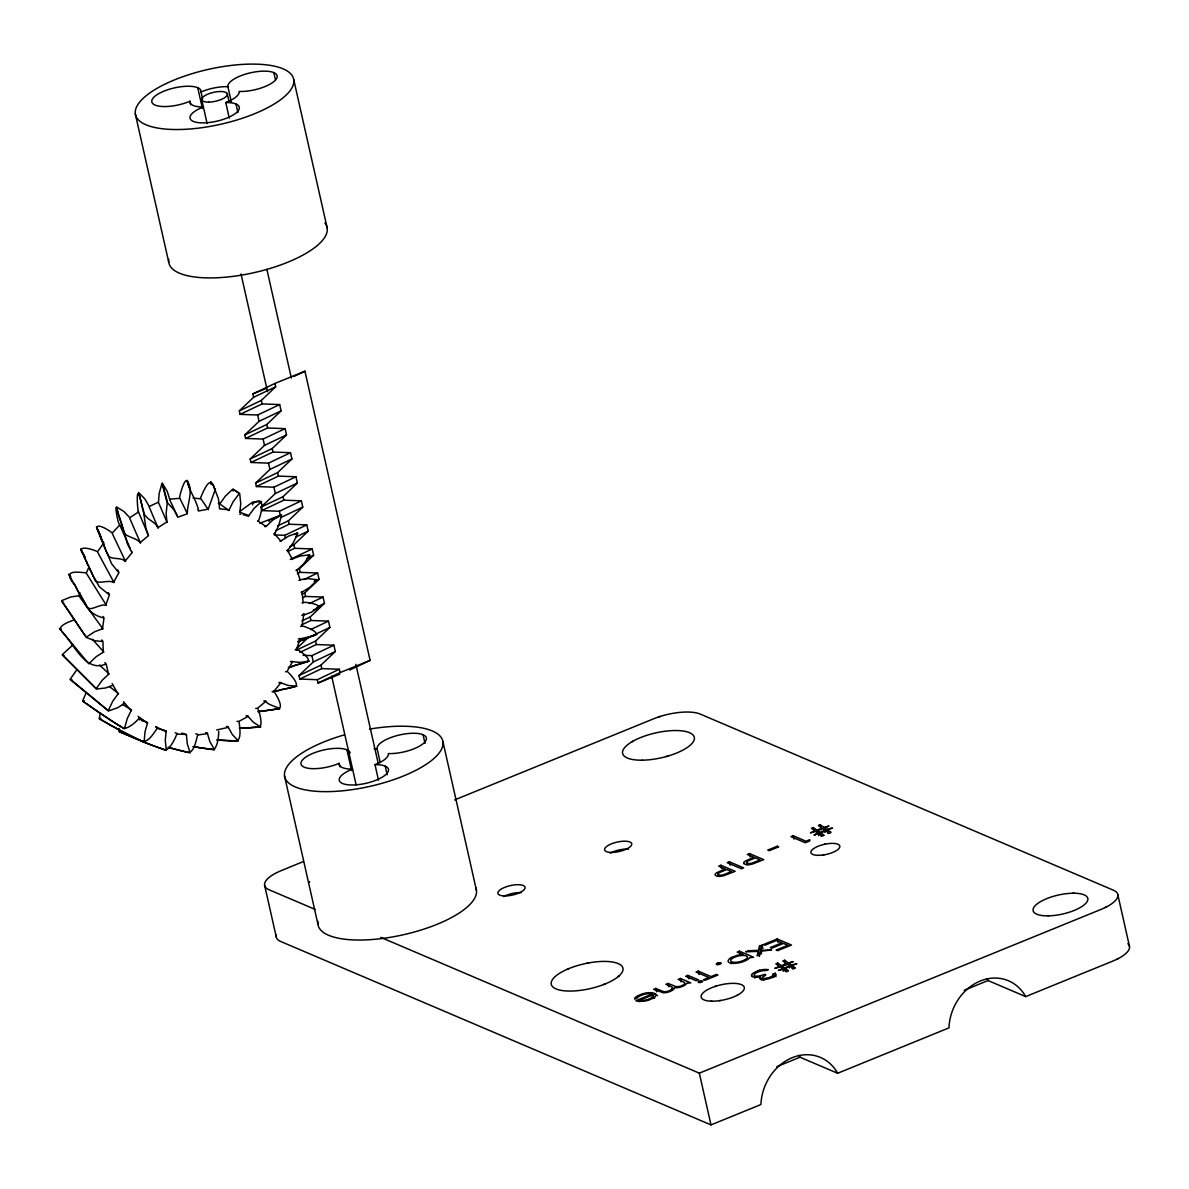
<?xml version="1.0" encoding="UTF-8"?>
<svg xmlns="http://www.w3.org/2000/svg" width="1189" height="1189" viewBox="0 0 1189 1189"><rect width="100%" height="100%" fill="white"/><g stroke="black" fill="none" stroke-linecap="round" stroke-linejoin="round"><path stroke-width="1.5" d="M233.074 491.042L232.747 489.155L225.316 496.185L220.426 503.096M119.108 728.337L119.063 731.651L145.444 742.739M102.462 628.966L104.038 617.849L103.042 616.482M303.7 614.951L301.991 626.083L300.743 626.499M179.569 497.79L187.416 513.722L177.785 517.274L176.566 514.495M179.613 497.284C180.223 492.9 186.495 471.721 188.263 484.83M186.48 735.486L187.223 743.615L190.151 752.919L183.374 751.24M208.402 509.115L198.504 510.973L198.013 510.036M197.612 734.98L207.57 733.672M219.549 508.387L218.404 498.622L214.793 489.333M208.432 508.61L215.09 490.046M197.582 735.352C195.962 740.242 194.075 755.773 185.425 751.73M184.696 733.895L186.524 735.144M229.239 509.828L219.504 508.803M252.767 503.482C266.826 493.821 260.941 514.465 258.741 520.188M252.663 504.032L252.484 504.835M102.967 628.907L78.964 595.986L79.782 592.568M105.762 605.32L109.477 594.559L108.229 592.538M300.252 638.612L296.551 649.387L295.14 649.774M762.877 948.51L762.104 945.121L759.489 946.191L758.463 950.383L748.386 950.724L745.756 951.78L758.225 951.378L757.125 955.837L759.741 954.782M759.489 946.191L760.648 951.274L759.608 955.48L758.463 950.383M761.599 953.697L760.841 950.308L762.104 945.121M200.465 498.057L208.343 509.68M100.411 712.895L99.177 718.513L109.239 724.428M176.789 734.103L186.599 734.416M200.555 497.73C203.215 492.246 209.74 474.01 214.228 487.356M166.088 731.993L165.286 740.331L166.341 750.363L161.689 748.713M239.925 511.939L240.743 503.601L239.688 493.569L233.207 489.288L239.331 493.494L233.059 501.832L229.343 509.427M176.7 734.475C174.872 739.053 170.74 747.911 165.687 750.096M156.19 726.984L166.192 731.651M248.917 515.595L239.821 512.281M269.472 520.158L281.54 515.179L278.806 525.33L275.09 532.94M269.308 520.589L268.996 521.421M106.401 605.394L86.262 573.098L89.16 566.648M113.594 582.432L119.004 572.459L117.637 569.903M292.568 661.545L287.025 671.473L285.464 671.8M220.277 503.408L218.315 503.423M157.111 728.337L166.401 730.953M147.317 723.7L144.984 731.874L144.122 742.189L140.599 740.554M249.066 515.283L254.045 508.476L261.58 501.58L252.692 502.055L239.643 511.582M156.948 728.679C154.258 732.275 148.001 743.69 141.565 741.015M138.132 716.358L147.481 723.388M257.523 521.109L258.548 520.559M86.292 692.607L82.606 700.96L97.067 711.215M114.04 582.61L97.468 551.845L103.948 542.704M125.068 561.193L132.202 552.528L131.652 551.339M280.946 682.754L273.812 691.404L272.132 691.626M130.968 710.948L127.223 718.617L124.473 728.753L121.144 726.821M266.589 526.028L264.627 526.638M266.782 525.746L272.801 520.069L281.273 514.941L259.841 523.294M139.187 718.275C136.319 721.5 129.393 728.188 123.849 728.456M123.448 701.688L131.176 710.68M273.842 533.92L274.837 533.252M635.283 997.601L634.807 998.299A12.395 4.295 -12.7 0 0 634.614 999.132L637.497 997.853A6.465 2.244 -12.7 0 1 638.003 997.229L638.181 997.066A8.546 2.973 -12.7 0 1 639.087 996.412L639.206 996.352A10.017 3.478 -12.7 0 1 640.529 995.639L643.353 994.539A7 2.423 -12.7 0 1 646.028 993.915A8.635 2.987 -12.7 0 1 646.771 993.811A7.372 2.556 -12.7 0 1 647.44 993.736A8.293 2.883 -12.7 0 1 648.139 993.677A7 2.423 -12.7 0 1 649.595 993.677L649.922 993.707A7.699 2.675 -12.7 0 1 650.725 993.796A8.635 3.002 -12.7 0 1 651.721 994.063L652.716 997.541M76.691 669.957L70.225 679.157L108.273 710.665L112.777 701.124L117.756 694.346M125.588 561.55L112.123 533.148L119.732 525.062M140.094 542.645L148.506 535.63L138.281 511.374M265.935 701.287L257.523 708.302L255.724 708.406M288.347 549.526L293.341 542.645L297.755 533.281L295.377 534.47M281.481 540.638L280.024 541.367M761.376 980.093L760.276 977.046A6.673 2.319 -12.7 0 0 760.306 978.963M277.453 525.969L288.451 520.752L302.779 507.108L301.367 500.822L279.356 511.255L261.818 510.601L261.03 507.123L283.027 496.69L297.354 483.046L295.942 476.759L273.931 487.193L256.393 486.539L255.605 483.061L277.617 472.627L291.929 458.984L290.517 452.697L268.506 463.13L250.968 462.476L250.18 458.999L272.192 448.565L286.519 434.921L285.092 428.635L263.081 439.068L245.543 438.414L244.756 434.936L266.767 424.503L281.094 410.859L279.668 404.572L257.671 415.006L240.119 414.352L239.331 410.874L253.658 397.245L275.67 386.797L274.912 383.453L304.949 371.206L370.106 660.356L349.67 670.046M239.331 410.874L261.342 400.44L275.67 386.797M244.756 434.936L259.083 421.307L281.094 410.859M250.18 458.999L264.508 445.37L286.519 434.921M255.605 483.061L269.933 469.432L291.929 458.984M261.03 507.123L275.358 493.494L297.354 483.046M289.759 546.762L293.876 544.815L308.204 531.171L306.777 524.884L289.239 524.23L275.491 530.755M296.551 570.185L299.301 568.877L313.628 555.233L312.202 548.946L294.664 548.292L287.783 551.562M301.976 594.247L304.726 592.939L319.053 579.311L317.626 573.009L300.089 572.355L297.339 573.663M301.902 620.911L310.151 617.002L324.478 603.373L323.051 597.071L305.514 596.417L302.764 597.725M296.165 649.016L307.892 637.869L314.773 634.599M296.314 650.19L315.575 641.064L329.888 627.435L328.476 621.134L310.938 620.48L301.307 625.057M317.314 679.692L318.072 683.036L340.069 672.602L339.326 669.258L317.314 679.692L299.777 679.053L298.989 675.56L313.316 661.931L335.313 651.498L333.901 645.196L316.348 644.542L299.851 652.375M298.989 675.56L320.985 665.127L335.313 651.498M281.748 540.386L288.511 536.135L297.532 532.969L294.56 534.456M124.265 703.576L117.503 707.797L108.481 710.963L70.3 679.647L71.845 679.573M112.182 683.526L118.023 694.094M286.772 550.537L287.991 549.838M618.28 976.57L619.172 975.797M129.809 735.292L120.698 730.655L119.509 731.711L146.44 743.125M140.51 543.12L129.556 517.839L138.489 512.013M157.929 527.693L166.965 521.852M248.174 716.373L238.84 721.426L236.983 721.366M73.124 644.735L62.318 654.619L96.205 688.684L102.269 680.182L108.288 674.535M297.77 569.382L303.745 563.764L309.824 555.248L308.694 555.887M292.94 558.815L291.587 559.454M293.237 558.607L300.49 555.947L309.675 554.891L307.788 555.947M112.762 685.34L105.539 687.985L96.487 689.04L62.393 655.02L63.894 655.302M104.855 662.645L106.178 663.952L108.585 674.356M296.002 570.259L297.443 569.576M631.671 741.951L632.964 741.193M100.902 718.111L99.43 718.899L110.161 724.933M315.739 580.5L317.151 579.742L308.204 578.642L300.862 579.593M315.278 580.767L314.327 581.272M314.386 581.674L317.225 580.143L309.853 587.247L303.076 591.498M1105.354 907.475L1106.706 906.776M1117.006 959.196L1118.359 958.512M731.859 957.383L736.214 955.674A9.557 3.314 -12.7 0 1 737.091 955.436M316.809 607.832C324.404 605.275 305.736 601.708 304.146 602.451M315.65 608.813L319.633 606.851L311.444 612.172L304.131 614.906M314.49 609.363L313.316 609.927M253.658 397.245L252.915 393.886L274.912 383.453M293.951 376.437L304.949 371.206M240.119 414.352L262.13 403.918L279.668 404.572M245.543 438.414L267.555 427.981L285.092 428.635M250.968 462.476L272.98 452.043L290.517 452.697M256.393 486.539L278.389 476.105L295.942 476.759M261.818 510.601L283.814 500.168L301.367 500.822M302.779 507.108L280.782 517.557L279.356 511.255M274.258 534.931L284.78 535.318L306.777 524.884M295.823 537.042L308.204 531.171M290.205 559.38L312.202 548.946M306.747 558.503L313.628 555.233M303.879 579.519L317.626 573.009M314.922 581.258L319.053 579.311M309.303 603.581L323.051 597.071M317.597 606.628L324.478 603.373M310.597 629.605L328.476 621.134M316.14 633.945L329.888 627.435M303.121 655.302L311.89 655.629L333.901 645.196M299.777 679.053L321.773 668.604L339.326 669.258M303.775 614L302.556 614.564M304.354 614.133L302.511 614.981M717.175 963.298L718.319 962.897M158.167 528.154L149.041 506.573L158.553 502.13M699.177 981.297L699.697 981.088A2.363 0.817 -12.7 0 1 701.124 980.762L702.818 981.237A2.393 0.832 -12.7 0 1 701.867 982.01L701.332 982.233A2.348 0.817 -12.7 0 1 700.024 982.56L698.404 982.471A2.229 0.773 -12.7 0 1 699.221 981.311M225.776 102.536A25.207 8.739 -12.7 0 1 233.876 114.53A25.207 8.739 -12.7 0 1 195.546 122.125A25.207 8.739 -12.7 0 1 203.423 106.965A25.192 8.739 -12.7 0 1 189.913 101.214A25.207 8.739 -12.7 0 1 153.411 104.156A25.207 8.739 -12.7 0 1 172.479 88.358A25.207 8.739 -12.7 0 1 201.03 91.999L202.145 91.523A25.192 8.739 -12.7 0 1 227.902 86.678A25.207 8.739 -12.7 0 1 256.319 71.741A25.207 8.739 -12.7 0 1 275.58 79.96A25.207 8.739 -12.7 0 1 239.152 91.464A25.192 8.739 -12.7 0 1 226.921 102.091L225.776 102.536L229.284 118.112M228.422 727.326L216.695 729.972M567.421 969.213A36.74 12.752 -12.7 0 1 622.991 968.441A36.74 12.752 -12.7 0 1 570.869 991.061A36.74 12.752 -12.7 0 1 567.421 969.213L569.026 968.53M311.028 636.323C325.043 634.168 306.004 626.692 303.002 626.172M252.915 393.886L266.262 388.446M310.344 636.591L300.668 638.671M340.069 672.602L370.106 660.356M318.072 683.036L339.757 674.193M303.403 861.564L281.481 870.511A34.793 12.068 -12.7 0 0 269.16 889.803L315.293 909.466M454.644 799.915L653.668 718.78A34.793 12.068 -12.7 0 1 700.217 714.069L1113.276 890.145A34.793 12.068 -12.7 0 1 1100.955 909.436L699.325 1073.162L380.807 937.393M717.799 876.293A7.416 2.571 -12.7 0 0 724.16 875.58L735.144 871.329L720.891 865.25L718.691 866.142L725.275 868.951L717.086 872.548A8.308 2.883 -12.7 0 0 716.343 873.038L716.105 873.202A6.688 2.319 -12.7 0 0 715.109 874.836A7.595 2.631 -12.7 0 0 715.183 875.059A6.718 2.333 -12.7 0 0 715.525 875.446L716.313 875.877A8.323 2.883 -12.7 0 0 716.789 876.04A9.066 3.151 -12.7 0 0 717.576 876.219A6.287 2.185 -12.7 0 0 719.538 876.338A7.818 2.705 -12.7 0 0 720.207 876.293M729.377 861.787L727.178 862.679L741.431 868.758L743.63 867.866L729.377 861.787L730.15 865.176M748.788 864.641A7.416 2.571 -12.7 0 0 752.786 863.913L763.769 859.662L749.501 853.583L747.301 854.475L753.885 857.284L745.711 860.881A8.308 2.883 -12.7 0 0 744.953 861.371L744.715 861.535A6.688 2.319 -12.7 0 0 743.72 863.169M793.212 835.763L791.012 836.655L805.265 842.733L809.798 840.891L809.783 839.672L806.008 841.218L793.212 835.763L793.984 839.152M813.335 827.559L811.433 828.332L815.104 830.948L810.408 832.865L815.773 831.438L818.225 833.192L813.989 834.916L814.896 835.302C818.582 830.353 820.796 837.888 824.185 835.332L820.796 832.894L825.82 830.858L829.209 833.281C836.045 831.572 819.474 829.892 832.508 828.124L827.039 829.595L824.601 827.841L828.941 826.073L823.918 827.351L820.261 824.735L818.359 825.508L822.015 828.139L817.006 830.175L813.335 827.559L814.108 830.948M817.675 830.665L822.699 828.614L825.136 830.368L820.113 832.419L817.675 830.665L818.82 835.763M731.904 957.338A10.939 3.79 -12.7 0 0 728.753 959.657A12.871 4.474 -12.7 0 0 728.307 960.355A10.374 3.597 -12.7 0 0 728.426 961.946A11.177 3.879 -12.7 0 0 728.738 962.228A10.671 3.701 -12.7 0 0 729.347 962.6L730.016 962.882A10.047 3.493 -12.7 0 0 733.539 963.372A11.652 4.043 -12.7 0 0 734.475 963.358A10.983 3.805 -12.7 0 0 735.426 963.298A13.034 4.518 -12.7 0 0 736.511 963.194A11.474 3.983 -12.7 0 0 738.131 962.956L738.637 962.867A9.675 3.359 -12.7 0 0 739.989 962.585L741.015 962.332A10.092 3.508 -12.7 0 0 742.426 961.901L746.142 960.4A10.79 3.745 -12.7 0 0 747.584 959.568A8.843 3.062 -12.7 0 0 748.669 958.706L749.011 958.319A9.988 3.463 -12.7 0 0 749.367 957.754L753.663 957.249L739.409 951.17L737.21 952.077L742.932 954.514L741.713 954.618A10.983 3.805 -12.7 0 0 737.031 955.421M663.759 991.596A10.329 3.582 -12.7 0 1 662.897 991.388L655.823 988.445L653.623 989.352L663.254 992.741A6.554 2.274 -12.7 0 0 668.723 991.953A6.346 2.2 -12.7 0 0 669.585 991.671L670.982 991.091A6.376 2.215 -12.7 0 0 671.666 990.749L671.711 990.734A8.189 2.839 -12.7 0 0 673.137 989.783A9.289 3.225 -12.7 0 0 673.539 989.441A8.011 2.779 -12.7 0 0 673.806 989.144A9.393 3.255 -12.7 0 0 674.163 988.579L674.356 987.643L675.917 987.747A6.941 2.408 -12.7 0 0 676.749 987.732A5.455 1.888 -12.7 0 0 678.265 987.583L679.023 987.435M679.291 987.39A7.818 2.72 -12.7 0 0 680.034 987.212A7.089 2.467 -12.7 0 0 681.015 986.944L683.17 986.127A8.234 2.854 -12.7 0 0 684.061 985.696L686.261 984.106A11.548 4.013 -12.7 0 0 686.677 983.288L690.779 982.887L680.361 978.443L678.146 979.35L684.641 982.545A6.762 2.348 -12.7 0 1 682.783 985.176A4.979 1.724 -12.7 0 1 682.248 985.443L681 985.934A4.563 1.59 -12.7 0 1 675.813 986.558L668.084 983.452L665.885 984.343L671.339 986.736A17.359 6.019 -12.7 0 1 672.201 987.331A7.729 2.675 -12.7 0 1 672.394 987.554A6.718 2.333 -12.7 0 1 670.655 990.11L670.492 990.184A5.038 1.754 -12.7 0 1 669.957 990.452L668.887 990.898A4.459 1.546 -12.7 0 1 663.7 991.626M687.896 975.366L685.696 976.273L696.115 980.717L698.315 979.81L687.896 975.366L688.669 978.77M698.285 971.145L696.07 972.037L708.867 977.492L703.531 979.677L704.988 980.301L717.888 975.039L716.417 974.415L711.081 976.6L698.285 971.145L699.043 974.534M777.205 938.968L763.368 944.601L764.824 945.225L776.462 940.484L781.946 942.818L770.309 947.574L771.78 948.198L783.417 943.442L787.802 945.314L776.164 950.056L777.621 950.68L791.458 945.047L777.205 938.968L777.978 942.357M651.958 994.138L635.922 1000.677L636.665 1000.945A12.678 4.399 -12.7 0 0 638.656 1001.346M653.014 994.777L639.4 1000.321L640.381 1000.454A9.557 3.314 -12.7 0 0 641.391 1000.514A6.644 2.304 -12.7 0 0 643.442 1000.395A7.862 2.735 -12.7 0 0 645.419 1000.068L646.326 999.845A7.892 2.735 -12.7 0 0 647.039 999.652A9.854 3.418 -12.7 0 0 648.243 999.28L649.729 998.701A8.234 2.854 -12.7 0 0 651.468 997.824A7.223 2.512 -12.7 0 0 651.884 997.556A8.635 3.002 -12.7 0 0 652.33 997.229A6.956 2.408 -12.7 0 0 652.627 996.976L653.281 996.07A7.075 2.452 -12.7 0 0 653.356 995.698L653.014 994.777L653.772 998.18M777.74 963.06L775.837 963.833L779.508 966.464L774.812 968.366L780.177 966.939L782.63 968.693L778.394 970.417L783.313 969.169L786.702 971.606L788.589 970.833L785.201 968.396L790.224 966.36L793.613 968.782L795.515 968.009L792.127 965.587L796.912 963.625L791.443 965.096L789.006 963.343L793.345 961.574L788.322 962.867L784.666 960.236L782.763 961.009L786.419 963.64L781.411 965.676L777.74 963.06L778.513 966.449M782.08 966.167L787.103 964.116L789.541 965.869L784.532 967.92L782.08 966.167L783.239 971.264M773.757 977.536L772.984 974.148L775.183 973.241L775.704 974.044A10.3 3.567 -12.7 0 1 775.733 974.415A7.981 2.764 -12.7 0 1 775.689 974.683A9.081 3.151 -12.7 0 1 775.109 975.649M776.744 1066.696L800.004 1057.214L837.636 1073.266L948.971 1027.876A47.174 39.876 -66.9 0 1 980.286 981.014A47.174 39.876 -66.9 0 1 1025.676 996.605L1112.622 961.158A34.793 12.068 -12.7 0 0 1127.856 943.65M964.175 990.288L988.044 980.553L1025.691 996.605M276.383 934.94A34.793 12.068 -12.7 0 0 280.812 941.525L710.992 1124.898L760.93 1104.536A47.174 39.876 -66.9 0 1 792.246 1057.675A47.174 39.876 -66.9 0 1 837.636 1073.266M307.535 638.121L297.874 641.525M304.191 639.073L316.943 634.227L307 637.943M304.77 639.221L297.755 641.941M603.507 984.596L605.171 983.942M102.953 652.449L96.175 656.685L88.803 663.804L59.45 628.431L61.248 629.249M300.341 579.786L298.929 580.336M378.503 780.222L374.996 764.661L376.14 764.2A25.192 8.739 -12.7 0 0 388.357 753.573A25.207 8.739 -12.7 0 0 424.8 742.07A25.207 8.739 -12.7 0 0 405.523 733.851A25.207 8.739 -12.7 0 0 377.121 748.788A25.192 8.739 -12.7 0 0 374.074 748.773M300.133 579.875L296.849 569.947M301.114 592.211L302.749 591.602M302.021 603.016L303.745 602.511M719.523 964.309L720.103 964.071A2.319 0.803 -12.7 0 0 720.802 962.941L720.519 962.808M105.137 664.354C85.043 672.275 74.431 644.245 61.739 631.448M303.061 615.025L301.887 615.441M101.764 639.964L102.923 641.317L103.28 652.33M307.936 661.188C310.879 658.751 299.777 650.502 297.532 649.714M307.773 661.589L288.555 667.386M658.483 716.982L660.163 716.432M714.931 986.498L716.001 986.157M763.204 980.316L763.992 980.063M293.297 665.944L309.289 661.069L300.267 662.422L292.97 661.708M293.118 666.33L288.362 667.772M299.628 638.538L298.29 638.939M84.374 700.811L82.829 701.257L109.299 719.33M666.048 756.605L667.876 756.07M759.756 970.298L760.172 970.194A8.635 3.002 -12.7 0 1 763.487 969.585A8.189 2.839 -12.7 0 1 764.215 969.511A9.036 3.136 -12.7 0 1 765.731 969.466L766.177 969.466A10.567 3.671 -12.7 0 1 766.994 969.511A13.807 4.786 -12.7 0 1 768.332 969.689L765.671 970.596A9.735 3.374 -12.7 0 0 764.601 970.551L762.565 970.714A6.123 2.125 -12.7 0 0 761.718 970.863L759.83 971.368A9.17 3.181 -12.7 0 0 758.731 971.74L756.546 972.676A7.193 2.497 -12.7 0 0 756.055 972.944A7.907 2.75 -12.7 0 0 755.595 973.226A6.866 2.378 -12.7 0 0 754.227 974.549A5.588 1.932 -12.7 0 0 754.212 975.411A6.108 2.125 -12.7 0 0 754.45 975.634L755.134 975.946A5.053 1.754 -12.7 0 0 756.932 976.139L757.021 976.139A6.094 2.11 -12.7 0 0 759.251 975.916A7.015 2.437 -12.7 0 0 761.554 975.381C765.894 973.39 767.752 974.653 763.145 976.645A6.183 2.14 -12.7 0 0 762.758 977.001A3.864 1.338 -12.7 0 0 762.654 978.131L763.175 978.324A4.072 1.412 -12.7 0 0 765.523 978.369L766.177 978.279M292.152 687.108C302.794 687.301 290.354 674.401 287.857 672.038M291.305 687.316L296.968 686.202L288.124 685.444L281.288 682.991M291.929 687.48L280.203 689.932M291.082 687.688L279.341 690.125M291.974 661.322L290.488 661.678M74.327 619.766C71.132 621.059 57.087 625.682 61.159 630.289M760.603 976.704L759.132 977.001A8.026 2.779 -12.7 0 1 758.092 977.165L756.07 977.284A10.062 3.493 -12.7 0 1 754.985 977.254A7.134 2.482 -12.7 0 1 754.48 977.209A8.293 2.868 -12.7 0 1 752.964 976.868L751.953 976.288M279.965 690.289L275.001 691.077M279.088 690.467L274.124 691.255M273.247 691.448L274.748 691.418M272.994 691.79L273.871 691.597M824.572 844.279L825.329 844.116M169.626 499.142L179.539 498.354M586.994 963.224L588.867 962.882M280.441 682.382L278.806 682.664M275.372 709.105C286.059 710.472 276.591 695.699 274.585 692.236M274.451 709.253C289.432 709.759 266.96 705.478 266.187 701.584M275.09 709.417L272.623 709.536M274.169 709.565L269.858 709.952M823.903 854.876L823.145 854.995M101.957 629.026L94.734 631.686L86.381 637.081L83.067 632.533L61.679 600.653L70.612 597.012L77.984 595.882M272.34 709.833L267.094 710.353M719.419 1000.677L720.549 1000.514M269.576 710.249L264.315 710.74M266.797 710.65L261.535 711.111M264.017 711.022L258.726 711.468M261.223 711.394L257.79 711.587M101.912 641.48L94.704 640.708L86.381 637.497L61.62 601.069L63.537 602.6M265.504 700.811L263.765 700.96M260.109 726.895C262.412 722.808 259.752 713.132 258.028 709.209M259.782 727.148L255.278 727.222M257.21 727.103L260.748 727.073L253.391 722.273L248.367 716.759M256.883 727.341L253.331 727.356M254.936 727.475L252.365 727.415M251.384 727.46L253.004 727.594M250.418 727.519L252.023 727.653M251.057 727.698L246.524 727.727M250.091 727.757L244.562 727.817M246.182 727.95L243.582 727.861M244.221 728.04L241.62 727.936M243.255 728.084L239.658 728.01M241.293 728.158L239.331 728.233M760.841 950.308L771.587 949.952L760.603 951.289M247.862 715.778L246.019 715.793M1074.113 893.221L1072.85 893.236M236.76 740.806C241.768 739.172 239.628 726.464 239.167 722.451M711.007 1001.183L711.973 1001.197M235.764 740.777L238.409 741.015L232.301 734.475L228.541 727.727M639.831 1001.435L644.72 1001.079A9.586 3.329 -12.7 0 0 647.485 1000.469A10.478 3.641 -12.7 0 0 648.837 1000.068L652.984 998.314A10.627 3.686 -12.7 0 0 653.92 997.749A9.022 3.136 -12.7 0 0 654.619 997.229A9.646 3.344 -12.7 0 0 655.629 996.085L655.882 995.475A10.909 3.79 -12.7 0 0 655.615 994.182A11.281 3.909 -12.7 0 0 655.317 993.87M236.403 740.97L233.743 740.717M235.407 740.94L232.747 740.688M231.736 740.658L233.386 740.881M230.725 740.613L232.39 740.851M229.73 740.584L231.379 740.821M228.719 740.539L230.369 740.777M229.358 740.747L225.687 740.42M228.362 740.702L224.676 740.375M223.666 740.316L225.33 740.569M224.32 740.524L221.644 740.212M223.309 740.479L220.634 740.167M221.288 740.361L217.602 739.989M220.277 740.316L216.591 739.93M193.064 498.072L200.287 498.786M105.42 605.275C100.961 603.626 91.523 610.522 88.149 608.188M228.243 726.657L226.341 726.509M239.702 514.153L240.654 514.257M103.012 617.76C98.642 616.823 90.067 613.167 87.689 607.43M213.886 749.546C217.75 746.098 218.672 736.184 218.717 731.309M212.861 749.427L214.54 749.769L209.858 741.594L207.614 734.103M211.835 749.293L213.515 749.635M212.489 749.516L209.799 749.025M211.464 749.382L207.748 748.758M209.427 749.115L206.723 748.624M205.697 748.476L207.376 748.832M206.351 748.698L203.646 748.193M205.325 748.55L202.62 748.044M203.274 748.267L200.584 747.747M202.249 748.119L199.559 747.584M200.198 747.807L197.508 747.272M199.187 747.658L196.482 747.123M195.457 746.96L197.136 747.346M194.431 746.796L196.111 747.182M193.406 746.633L195.085 747.019M193.034 746.677L194.06 746.855M207.525 732.959L205.608 732.632M243.195 514.644L248.59 516.264M197.671 734.252L195.754 733.836M185.053 751.73L182.348 751.002M181.337 750.749L183.002 751.24M180.312 750.497L181.991 750.987M180.966 750.735L178.276 749.991M179.94 750.482L172.167 748.416M177.904 749.977L171.142 748.134M170.131 747.866L171.796 748.386M169.12 747.599L170.785 748.119M168.095 747.316L169.759 747.836M183.745 733.628L181.828 733.093M85.311 572.756C77.657 572.147 61.902 569.412 73.852 583.769M176.983 733.39L175.095 732.781M113.104 582.253C108.764 579.816 99.95 583.784 96.012 581.391M747.391 863.377A4.474 1.561 -12.7 0 1 747.034 861.743A4.994 1.739 -12.7 0 1 747.539 861.267L748.163 860.91A15.085 5.232 -12.7 0 1 749.724 860.197L755.342 857.908L760.098 859.929L752.726 862.842A6.718 2.333 -12.7 0 1 751.834 863.11A4.474 1.561 -12.7 0 1 747.391 863.377L746.87 863.184M718.319 873.365A4.994 1.739 -12.7 0 1 718.929 872.919L719.553 872.577A15.085 5.232 -12.7 0 1 721.099 871.849L726.732 869.575L731.488 871.596L724.116 874.51A6.718 2.333 -12.7 0 1 723.224 874.777A4.474 1.561 -12.7 0 1 718.78 875.045L718.245 874.851M165.33 750.021L160.693 748.371M161.332 748.624L158.702 747.658M160.337 748.267L157.691 747.301M158.345 747.554L151.731 745.117M157.349 747.197L150.735 744.745M151.389 745.013L148.759 743.987M150.394 744.626L147.763 743.615M146.782 743.229L148.417 743.883M145.786 742.857L147.421 743.497M108.526 594.232L99.252 586.682L93.827 576.992M654.767 994.435L657.591 995.639M157.424 727.668L155.596 726.88M219.98 504.077L229.046 510.542M141.967 720.742L142.873 721.158M139.262 719.479L140.153 719.895M141.238 740.836L136.78 738.741M140.287 740.39L135.814 738.28M136.453 738.562L131.072 735.946M135.501 738.101L130.121 735.471M147.808 722.719L138.92 718.26M130.76 735.753L124.444 732.602M124.146 732.409L116.953 728.679M760.336 978.948L760.99 979.231A6.004 2.081 -12.7 0 0 761.718 979.409A7.639 2.646 -12.7 0 0 767.039 979.112A9.349 3.24 -12.7 0 0 770.071 978.324L772.374 977.417A9.393 3.255 -12.7 0 0 773.326 976.942L773.578 976.793A7.773 2.69 -12.7 0 0 775.139 975.589M120.698 730.655L117.889 729.184M654.931 993.618L654.054 993.216A10.612 3.686 -12.7 0 0 652.092 992.785A12.262 4.251 -12.7 0 0 651.2 992.711A11.236 3.894 -12.7 0 0 649.818 992.666A13.02 4.518 -12.7 0 0 648.109 992.756L647.633 992.785A8.962 3.106 -12.7 0 0 643.398 993.588A10.478 3.626 -12.7 0 0 642.001 994.004L637.646 995.847A9.72 3.374 -12.7 0 0 636.739 996.397A10.255 3.567 -12.7 0 0 635.476 997.393M117.592 728.976L110.458 725.156M116.656 728.471L109.522 724.636M96.636 551.28C92.787 549.481 76.349 544.101 82.725 553.658M123.567 728.218L118.454 725.186M258.221 521.213L266.158 526.623M120.877 726.583L115.764 723.521M131.622 710.086L122.437 704.319M118.172 724.933L109.551 719.598M115.496 723.269L97.32 711.498M124.756 560.97C120.609 556.541 108.838 560.94 107.367 553.584M118.112 571.864L111.558 563.69L106.534 551.533M118.558 693.603L109.343 686.514M109.18 674L99.504 665.008M274.406 533.846L280.961 541.144M111.439 532.404C107.768 529.358 91.375 519.578 99.163 533.177M139.856 542.377C137.642 538.899 128.813 537.22 125.038 534.143M103.904 652.107L92.4 639.296M131.503 551.77L127.476 544.116L124.206 531.646M70.76 576.635L68.769 574.109L73.45 583.026M102.834 541.485L102.343 540.817L102.596 542.422M85.014 556.705L84.404 555.798M287.47 550.329L292.36 559.187M83.869 554.981L80.674 548.872L82.413 552.959M87.614 607.847L80.614 595.347M87.154 607.089L80.183 594.604M129.066 516.933L123.909 511.493L116.448 506.856L119.792 519.192M157.676 527.232C155.7 522.239 147.258 519.593 144.657 514.674M79.752 593.846L80.079 595.02M79.336 593.103L79.648 594.262M78.92 592.345L79.217 593.504M119.45 524.602C116.923 521.421 113.312 493.658 119.063 516.843M78.801 592.761L74.788 584.854M78.385 592.003L74.387 584.111M73.986 583.368L74.253 584.512M147.986 534.738L145.875 527.931L143.289 509.858M214.02 486.94L210.676 481.634L210.988 483.284M169.685 499.856L170.354 501.149M95.477 581.049L91.033 571.166M170.681 501.817L171.498 503.497M93.307 576.65L88.655 566.113M213.961 487.549L215.164 489.348M171.825 504.181L176.388 514.094M214.065 487.758L215.462 490.046M90.513 570.839L88.328 565.384M130.285 548.411L129.735 547.252M128.932 545.513L128.144 543.774M88.149 565.771L86.693 561.803M87.808 565.057L86.366 561.089M127.877 543.21L120 525.508M158.627 502.828L167.173 522.506M86.173 561.476L85.103 558.236M85.861 560.762L83.23 554M84.582 557.909L82.933 553.286M106.861 553.257L105.182 548.129M106.029 551.206L103.101 542.749M104.677 547.802L102.849 542.08M102.343 541.753L99.653 533.489M99.891 534.143C107.634 556.942 90.973 513.009 98.449 531.23M99.4 533.831L98.955 531.542M124.548 533.831L122.779 527.336M123.715 531.334L121.219 522.491M148.729 505.578L144.939 499.008L138.593 492.469L144.33 514.926M122.289 527.024L120.282 519.504M188.709 484.666L190.21 490.507M177.503 516.264L173.832 509.605L167.604 502.917L162.373 483.239L167.203 491.295L169.596 498.786M120.728 522.179L119.539 517.141M138.162 511.002C136.572 499.974 136.542 478.483 142.962 510.081M772.984 974.148L772.999 975.114A6.302 2.185 -12.7 0 1 772.82 975.426A5.588 1.932 -12.7 0 1 770.65 976.897L769.744 977.299A7.61 2.646 -12.7 0 1 768.436 977.744A5.915 2.051 -12.7 0 1 766.548 978.22M166.861 521.481L166.118 513.41L167.248 503.096L162.001 483.343L159.163 493.465L158.509 501.773M1117.838 894.767L1129.505 946.489M827.722 830.085L828.48 833.474M827.039 829.595L827.797 832.984M824.601 827.841L825.359 831.245M823.918 827.351L825.062 832.449M820.261 824.735L821.406 829.833M820.796 832.894L821.569 836.298M820.113 832.419L820.886 835.808M817.006 830.175L817.764 833.578M792.127 965.587L792.885 968.976M791.443 965.096L792.201 968.485M789.006 963.343L789.764 966.746M788.322 962.867L789.466 967.95M784.666 960.236L785.81 965.334M785.201 968.396L785.974 971.799M784.532 967.92L785.29 971.309M781.411 965.676L782.169 969.08M749.501 853.583L750.274 856.972M775.183 973.241L775.956 976.645M758.225 951.378L759.37 956.461M720.891 865.25L721.649 868.639M739.409 951.17L740.167 954.574M680.361 978.443L681.119 981.846M699.325 1073.162L710.992 1124.898M668.084 983.452L668.857 986.84M655.823 988.445L656.596 991.849M293.772 79.782A81.075 28.135 -12.7 0 1 178.305 129.527A81.075 28.135 -12.7 0 1 171.528 81.134A81.075 28.135 -12.7 0 1 293.772 79.782L327.213 228.169M442.992 741.891L476.432 890.279M273.856 72.633L275.417 79.544M423.061 734.743L425.008 743.393M235.987 104.023L237.934 112.658M385.206 766.132L387.153 774.782M227.902 86.678L231.409 102.239M377.121 748.788L380.242 762.625M227.262 93.604L228.897 100.857M266.871 269.353L291.364 378.072M355.883 664.339L378.34 763.992M201.03 91.999L202.591 98.91M201.803 100.01L207.124 123.567M241.01 273.946L267.555 391.716M331.657 676.184L356.15 784.889M197.731 87.704L202.398 108.467M346.935 749.813L351.617 770.576M261.342 400.44L262.13 403.918M266.767 424.503L267.555 427.981M272.192 448.565L272.98 452.043M277.617 472.627L278.389 476.105M283.027 496.69L283.814 500.168M288.451 520.752L289.239 524.23M293.876 544.815L294.664 548.292M299.301 568.877L300.089 572.355M304.726 592.939L305.514 596.417M310.151 617.002L310.938 620.48M315.575 641.064L316.348 644.542M320.985 665.127L321.773 668.604M189.913 101.214L190.686 104.677M350.175 752.845A25.207 8.739 -12.7 0 0 319.38 751.091A25.207 8.739 -12.7 0 0 303.076 766.578A25.207 8.739 -12.7 0 0 339.133 763.323L339.905 766.786M257.671 415.006L259.083 421.307M263.081 439.068L264.508 445.37M268.506 463.13L269.933 469.432M273.931 487.193L275.358 493.494M284.78 535.318L285.494 538.468M311.89 655.629L313.316 661.931M135.293 113.847L168.734 262.234M284.513 775.956L317.953 924.343M264.597 885.181L276.249 936.902M211.033 483.537L211.211 484.547M302.11 591.825L303.106 602.615M198.414 509.903C196.794 501.134 187.773 487.713 187.089 480.341C193.673 490.894 187.743 501.401 187.312 512.667M986.944 978.681A47.174 39.876 -66.9 0 1 988.044 980.553M798.904 1055.342A47.174 39.876 -66.9 0 1 800.004 1057.214M309.645 882.164A36.74 12.752 -12.7 0 1 309.393 881.539M610.284 853.137A13.911 4.83 -12.7 0 1 628.491 849.184M503.601 896.625A13.911 4.83 -12.7 0 1 521.228 892.627M774.842 975.887A8.695 3.017 -12.7 0 1 774.47 976.199M775.57 974.995A7.565 2.616 -12.7 0 1 775.406 975.262M751.953 976.288A9.378 3.255 -12.7 0 1 751.567 975.619A10.448 3.626 -12.7 0 1 751.582 975.084M758.24 970.596A10.448 3.626 -12.7 0 1 759.652 970.165M751.567 975.084A9.319 3.225 -12.7 0 1 753.885 972.706A11.414 3.968 -12.7 0 1 754.941 972.126L757.542 971.012A9.631 3.344 -12.7 0 1 758.359 970.714M754.733 977.997A9.319 3.225 -12.7 0 1 755.03 977.804A11.414 3.968 -12.7 0 1 755.699 977.417M639.786 1001.48A10.478 3.641 -12.7 0 1 638.597 1001.391M655.109 993.618A10.627 3.686 -12.7 0 1 655.496 993.87M671.28 989.709A5.99 2.081 -12.7 0 0 671.726 989.367A7.58 2.631 -12.7 0 0 672.142 988.951M653.237 997.868A10.612 3.686 -12.7 0 1 654.604 998.121M718.379 962.927A2.319 0.803 -12.7 0 1 720.802 962.941M719.508 964.294A2.304 0.803 -12.7 0 1 716.64 964.532L716.581 964.517A2.304 0.803 -12.7 0 1 717.249 963.343M731.057 963.655A10.939 3.79 -12.7 0 1 731.324 963.462A9.616 3.344 -12.7 0 1 731.874 963.105M730.165 958.364A9.616 3.344 -12.7 0 1 730.73 958.007M748.832 864.626A7.847 2.72 -12.7 0 1 748.149 864.671A6.302 2.185 -12.7 0 1 746.291 864.566A9.111 3.166 -12.7 0 1 745.399 864.373L744.136 863.779A6.718 2.333 -12.7 0 1 743.809 863.392M743.69 863.467A7.847 2.72 -12.7 0 1 743.615 863.229M718.78 875.045A4.474 1.561 -12.7 0 1 718.424 873.41M747.123 864.656A7.565 2.631 -12.7 0 1 746.603 864.611M369.541 729.11A81.075 28.135 -12.7 0 1 433.762 758.641A81.075 28.135 -12.7 0 1 301.293 788.961A81.075 28.135 -12.7 0 1 344.29 734.891M475.645 887.559A81.075 28.135 -12.7 0 1 401.035 935.267A81.075 28.135 -12.7 0 1 317.953 921.416M339.133 763.323A25.192 8.739 -12.7 0 0 352.628 769.09A25.207 8.739 -12.7 0 0 344.751 784.235A25.207 8.739 -12.7 0 0 383.096 776.64A25.207 8.739 -12.7 0 0 374.996 764.661M324.894 222.997A81.075 28.135 -12.7 0 1 255.709 272.281A81.075 28.135 -12.7 0 1 168.749 259.306M744.819 959.85L742.278 960.965A8.368 2.898 -12.7 0 1 736.392 962.243A7.654 2.66 -12.7 0 1 735.397 962.302A10.107 3.508 -12.7 0 1 734.297 962.287A7.669 2.66 -12.7 0 1 733.435 962.228L732.825 962.139A6.48 2.244 -12.7 0 1 732.246 961.99L731.413 961.633A7.193 2.497 -12.7 0 1 730.893 961.128A8.739 3.032 -12.7 0 1 732.112 958.602A7.788 2.705 -12.7 0 1 732.81 958.156A9.126 3.166 -12.7 0 1 733.643 957.695L735.53 956.877A7.833 2.72 -12.7 0 1 736.541 956.536A9.289 3.225 -12.7 0 1 739.632 955.763A7.847 2.72 -12.7 0 1 745.756 955.733L746.722 956.179A8.873 3.077 -12.7 0 1 747.004 956.387A8.1 2.809 -12.7 0 1 747.212 956.61A8.145 2.824 -12.7 0 1 745.964 959.122A8.873 3.077 -12.7 0 1 745.533 959.434A7.506 2.601 -12.7 0 1 744.819 959.85M737.284 995.223L736.422 995.669A22.041 7.639 -12.7 0 1 730.611 998.032L730.566 998.047A22.13 7.684 -12.7 0 1 701.109 996.293A22.13 7.684 -12.7 0 1 731.844 983.362A22.13 7.684 -12.7 0 1 737.284 995.223M777.205 846.241L767.782 850.09L769.238 850.715L778.676 846.865L777.205 846.241M208.655 102.12A13.153 4.563 -12.7 0 0 227.381 94.05A13.153 4.563 -12.7 0 0 207.555 94.273A13.153 4.563 -12.7 0 0 208.655 102.12M1048.074 915.857A28.046 9.735 -12.7 0 0 1087.861 898.602A28.046 9.735 -12.7 0 0 1045.443 899.181A28.046 9.735 -12.7 0 0 1048.074 915.857M818.835 855.337A14.818 5.142 -12.7 0 0 839.85 846.226A14.818 5.142 -12.7 0 0 817.438 846.523A14.818 5.142 -12.7 0 0 818.835 855.337M642.238 760.187A36.74 12.752 -12.7 0 0 694.361 737.566A36.74 12.752 -12.7 0 0 638.79 738.324A36.74 12.752 -12.7 0 0 642.238 760.187M612.023 852.424A13.911 4.83 -12.7 0 0 631.76 843.863A13.911 4.83 -12.7 0 0 610.715 844.145A13.911 4.83 -12.7 0 0 612.023 852.424M505.325 895.926A13.911 4.83 -12.7 0 0 525.077 887.351A13.911 4.83 -12.7 0 0 504.017 887.648A13.911 4.83 -12.7 0 0 505.325 895.926"/></g></svg>
